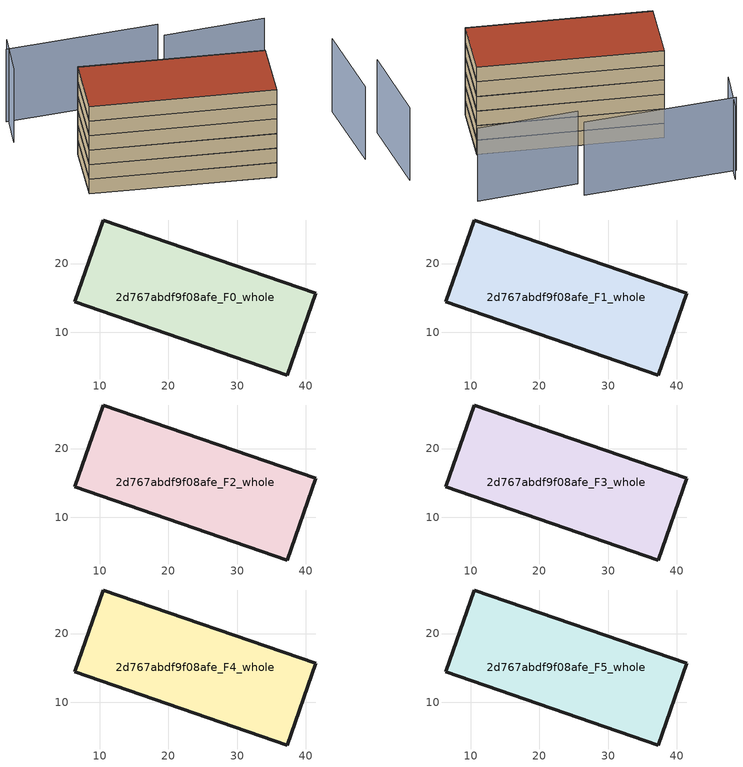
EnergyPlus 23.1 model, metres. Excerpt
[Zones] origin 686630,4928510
2d767abdf9f08afe_F0_whole
 floor ground (EU_floor_Construction): 37.31,3.79 41.41,15.68 10.5,26.34 6.4,14.44 z0
 wall outside (EU_wall_Construction): 6.4,14.44 10.5,26.34 41.41,15.68 37.31,3.79 6.4,14.44 z0:3
2d767abdf9f08afe_F1_whole
 floor to 2d767abdf9f08afe_F0_whole (EU_floor_Construction): 37.3,3.79 41.4,15.68 10.5,26.34 6.4,14.44 z3
 wall outside (EU_wall_Construction): 6.4,14.44 10.5,26.34 41.41,15.68 37.31,3.79 6.4,14.44 z3:6
2d767abdf9f08afe_F2_whole
 floor to 2d767abdf9f08afe_F1_whole (EU_floor_Construction): 37.3,3.79 41.4,15.68 10.5,26.34 6.4,14.44 z6
 wall outside (EU_wall_Construction): 6.4,14.44 10.5,26.34 41.41,15.68 37.31,3.79 6.4,14.44 z6:9
2d767abdf9f08afe_F3_whole
 floor to 2d767abdf9f08afe_F2_whole (EU_floor_Construction): 37.3,3.79 41.4,15.68 10.5,26.34 6.4,14.44 z9
 wall outside (EU_wall_Construction): 6.4,14.44 10.5,26.34 41.41,15.68 37.31,3.79 6.4,14.44 z9:12
2d767abdf9f08afe_F4_whole
 floor to 2d767abdf9f08afe_F3_whole (EU_floor_Construction): 37.3,3.79 41.4,15.68 10.5,26.34 6.4,14.44 z12
 wall outside (EU_wall_Construction): 6.4,14.44 10.5,26.34 41.41,15.68 37.31,3.79 6.4,14.44 z12:15
2d767abdf9f08afe_F5_whole
 floor to 2d767abdf9f08afe_F4_whole (EU_floor_Construction): 37.3,3.79 41.4,15.68 10.5,26.34 6.4,14.44 z15
 wall outside (EU_wall_Construction): 6.4,14.44 10.5,26.34 41.41,15.68 37.31,3.79 6.4,14.44 z15:18
 roof outside (EU_roof_Construction): 41.41,15.68 37.31,3.79 6.4,14.44 10.5,26.34 z18
shading: 5.83,43.48 2.56,34.82 / 31.09,35.52 4.4,41.01 / 53.29,1.48 55.35,17.3 / 48.1,28.54 30.42,31.93 z0:15
[Building]
EU S2 Campaign: North Axis=0; Terrain=City; Solar Distribution=FullExterior
[Site:Location]
Bologna: Latitude=44.5; Longitude=11.25; Time Zone=1; Elevation=37
[SizingPeriod:WeatherFileDays]
AnnualSizingPeriod: Begin Month=1; Begin Day of Month=1; End Month=12; End Day of Month=31; Day of Week for Start Day=Monday; Use Weather File Daylight Saving Period=No; Use Weather File Rain and Snow Indicators=No
[MATERIAL]
EU_InternalMass_Material: Roughness=MediumRough; Thickness=0.1; Conductivity=1; Density=1800; Specific Heat=900; Thermal Absorptance=0.9; Solar Absorptance=0.7; Visible Absorptance=0.7
[MATERIAL:NOMASS] Roughness=MediumRough; Thermal Absorptance=0.9; Solar Absorptance=0.7; Visible Absorptance=0.7
Name | Thermal Resistance
EU_wall_NoMass | 0.905828
EU_roof_NoMass | 0.37593
EU_floor_NoMass | 0.67114
[CONSTRUCTION]
EU_wall_Construction: EU_wall_NoMass
EU_roof_Construction: EU_roof_NoMass
EU_floor_Construction: EU_floor_NoMass
EU_InternalMass_Construction: EU_InternalMass_Material
[ZONE] Type=1; Multiplier=1; Ceiling Height=autocalculate; Floor Area=autocalculate; Part of Total Floor Area=Yes
Name | Volume
2d767abdf9f08afe_F0_whole | 1234.37
2d767abdf9f08afe_F1_whole; 2d767abdf9f08afe_F2_whole; 2d767abdf9f08afe_F3_whole; 2d767abdf9f08afe_F4_whole; 2d767abdf9f08afe_F5_whole | 1234.36
[INTERNALMASS] Construction=EU_InternalMass_Construction; Surface Area=411.455
Name | Zone or ZoneList
2d767abdf9f08afe_F0_whole_EU_InternalMass | 2d767abdf9f08afe_F0_whole
2d767abdf9f08afe_F1_whole_EU_InternalMass | 2d767abdf9f08afe_F1_whole
2d767abdf9f08afe_F2_whole_EU_InternalMass | 2d767abdf9f08afe_F2_whole
2d767abdf9f08afe_F3_whole_EU_InternalMass | 2d767abdf9f08afe_F3_whole
2d767abdf9f08afe_F4_whole_EU_InternalMass | 2d767abdf9f08afe_F4_whole
2d767abdf9f08afe_F5_whole_EU_InternalMass | 2d767abdf9f08afe_F5_whole
[OTHEREQUIPMENT] Fuel Type=Electricity; Design Level Calculation Method=Watts/Area; Power per Zone Floor Area=1; Fraction Latent=0; Fraction Radiant=0; Fraction Lost=0; Carbon Dioxide Generation Rate=0; EndUse Subcategory=EU_Step8_InternalGains
Name | Zone or ZoneList or Space or SpaceList | Schedule
EU_Step8_InternalGain_2d767abdf9f08afe_F0_whole_f000 | 2d767abdf9f08afe_F0_whole | EU_Step8_GainSchedule_2d767abdf9f08afe_F0_whole_f000
EU_Step8_InternalGain_2d767abdf9f08afe_F1_whole_f000 | 2d767abdf9f08afe_F1_whole | EU_Step8_GainSchedule_2d767abdf9f08afe_F1_whole_f000
EU_Step8_InternalGain_2d767abdf9f08afe_F2_whole_f000 | 2d767abdf9f08afe_F2_whole | EU_Step8_GainSchedule_2d767abdf9f08afe_F2_whole_f000
EU_Step8_InternalGain_2d767abdf9f08afe_F3_whole_f000 | 2d767abdf9f08afe_F3_whole | EU_Step8_GainSchedule_2d767abdf9f08afe_F3_whole_f000
EU_Step8_InternalGain_2d767abdf9f08afe_F4_whole_f000 | 2d767abdf9f08afe_F4_whole | EU_Step8_GainSchedule_2d767abdf9f08afe_F4_whole_f000
EU_Step8_InternalGain_2d767abdf9f08afe_F5_whole_f000 | 2d767abdf9f08afe_F5_whole | EU_Step8_GainSchedule_2d767abdf9f08afe_F5_whole_f000
[ZONEVENTILATION:DESIGNFLOWRATE] Schedule=EU_AlwaysOn; Design Flow Rate Calculation Method=AirChanges/Hour; Air Changes per Hour=0.73129; Ventilation Type=Natural; Fan Pressure Rise=0; Fan Total Efficiency=1; Constant Term Coefficient=1; Temperature Term Coefficient=0; Velocity Term Coefficient=0; Velocity Squared Term Coefficient=0; Minimum Indoor Temperature=-100; Maximum Indoor Temperature=100; Delta Temperature=-100; Minimum Outdoor Temperature=-100; Maximum Outdoor Temperature=100; Maximum Wind Speed=40
Name | Zone or ZoneList or Space or SpaceList
EU_ConstantAir_2d767abdf9f08afe_F0_whole | 2d767abdf9f08afe_F0_whole
EU_ConstantAir_2d767abdf9f08afe_F1_whole | 2d767abdf9f08afe_F1_whole
EU_ConstantAir_2d767abdf9f08afe_F2_whole | 2d767abdf9f08afe_F2_whole
EU_ConstantAir_2d767abdf9f08afe_F3_whole | 2d767abdf9f08afe_F3_whole
EU_ConstantAir_2d767abdf9f08afe_F4_whole | 2d767abdf9f08afe_F4_whole
EU_ConstantAir_2d767abdf9f08afe_F5_whole | 2d767abdf9f08afe_F5_whole
[HVACTEMPLATE:THERMOSTAT] Constant Heating Setpoint=20; Constant Cooling Setpoint=50
EU_HeatOnly_2d767abdf9f08afe_F0_whole; EU_HeatOnly_2d767abdf9f08afe_F1_whole; EU_HeatOnly_2d767abdf9f08afe_F2_whole; EU_HeatOnly_2d767abdf9f08afe_F3_whole; EU_HeatOnly_2d767abdf9f08afe_F4_whole; EU_HeatOnly_2d767abdf9f08afe_F5_whole
[HVACTEMPLATE:ZONE:IDEALLOADSAIRSYSTEM] System Availability Schedule=EU_AlwaysOn; Maximum Heating Supply Air Temperature=50; Minimum Cooling Supply Air Temperature=13; Maximum Heating Supply Air Humidity Ratio=0.0156; Minimum Cooling Supply Air Humidity Ratio=0.0077; Heating Limit=NoLimit; Cooling Limit=NoLimit; Heating Availability Schedule=EU_AlwaysOn; Cooling Availability Schedule=EU_CoolingOff; Dehumidification Control Type=ConstantSensibleHeatRatio; Cooling Sensible Heat Ratio=0.7; Dehumidification Setpoint=60; Humidification Control Type=None; Humidification Setpoint=30; Outdoor Air Method=None; Outdoor Air Flow Rate per Person=0.00944; Outdoor Air Flow Rate per Zone Floor Area=0; Outdoor Air Flow Rate per Zone=0; Demand Controlled Ventilation Type=None; Outdoor Air Economizer Type=NoEconomizer; Heat Recovery Type=None; Sensible Heat Recovery Effectiveness=0.7; Latent Heat Recovery Effectiveness=0.65
Name | Template Thermostat
2d767abdf9f08afe_F0_whole | EU_HeatOnly_2d767abdf9f08afe_F0_whole
2d767abdf9f08afe_F1_whole | EU_HeatOnly_2d767abdf9f08afe_F1_whole
2d767abdf9f08afe_F2_whole | EU_HeatOnly_2d767abdf9f08afe_F2_whole
2d767abdf9f08afe_F3_whole | EU_HeatOnly_2d767abdf9f08afe_F3_whole
2d767abdf9f08afe_F4_whole | EU_HeatOnly_2d767abdf9f08afe_F4_whole
2d767abdf9f08afe_F5_whole | EU_HeatOnly_2d767abdf9f08afe_F5_whole
[SIZING:ZONE] Zone Cooling Design Supply Air Temperature Input Method=SupplyAirTemperature; Zone Cooling Design Supply Air Temperature=13; Zone Heating Design Supply Air Temperature Input Method=SupplyAirTemperature; Zone Heating Design Supply Air Temperature=50; Zone Cooling Design Supply Air Humidity Ratio=0.008; Zone Heating Design Supply Air Humidity Ratio=0.008; Cooling Design Air Flow Method=DesignDay; Cooling Design Air Flow Rate=0; Cooling Minimum Air Flow per Zone Floor Area=0.000762; Cooling Minimum Air Flow=0; Cooling Minimum Air Flow Fraction=0.2; Heating Design Air Flow Method=DesignDay; Heating Design Air Flow Rate=0; Heating Maximum Air Flow per Zone Floor Area=0.002032; Heating Maximum Air Flow=0.141576; Heating Maximum Air Flow Fraction=0.3; Account for Dedicated Outdoor Air System=No; Dedicated Outdoor Air System Control Strategy=NeutralSupplyAir; Dedicated Outdoor Air Low Setpoint Temperature for Design=autosize; Dedicated Outdoor Air High Setpoint Temperature for Design=autosize; Zone Load Sizing Method=Sensible Load Only No Latent Load; Zone Latent Cooling Design Supply Air Humidity Ratio Input Method=HumidityRatioDifference; Zone Cooling Design Supply Air Humidity Ratio Difference=0.005; Zone Latent Heating Design Supply Air Humidity Ratio Input Method=HumidityRatioDifference; Zone Humidification Design Supply Air Humidity Ratio Difference=0.005
2d767abdf9f08afe_F0_whole; 2d767abdf9f08afe_F1_whole; 2d767abdf9f08afe_F2_whole; 2d767abdf9f08afe_F3_whole; 2d767abdf9f08afe_F4_whole; 2d767abdf9f08afe_F5_whole
[SCHEDULE:CONSTANT]
Name | Hourly Value
EU_AlwaysOn | 1
EU_CoolingOff | 0
[SCHEDULE:FILE] Column Number=1; Rows to Skip at Top=0; Number of Hours of Data=8760; Column Separator=Comma; Interpolate to Timestep=No; Minutes per Item=60; Adjust Schedule for Daylight Savings=Yes
Name | File
EU_Step8_GainSchedule_2d767abdf9f08afe_F0_whole_f000 | ../../schedules/2d767abdf9f08afe/2d767abdf9f08afe_F0_whole_f000_gain.csv
EU_Step8_GainSchedule_2d767abdf9f08afe_F1_whole_f000 | ../../schedules/2d767abdf9f08afe/2d767abdf9f08afe_F1_whole_f000_gain.csv
EU_Step8_GainSchedule_2d767abdf9f08afe_F2_whole_f000 | ../../schedules/2d767abdf9f08afe/2d767abdf9f08afe_F2_whole_f000_gain.csv
EU_Step8_GainSchedule_2d767abdf9f08afe_F3_whole_f000 | ../../schedules/2d767abdf9f08afe/2d767abdf9f08afe_F3_whole_f000_gain.csv
EU_Step8_GainSchedule_2d767abdf9f08afe_F4_whole_f000 | ../../schedules/2d767abdf9f08afe/2d767abdf9f08afe_F4_whole_f000_gain.csv
EU_Step8_GainSchedule_2d767abdf9f08afe_F5_whole_f000 | ../../schedules/2d767abdf9f08afe/2d767abdf9f08afe_F5_whole_f000_gain.csv
